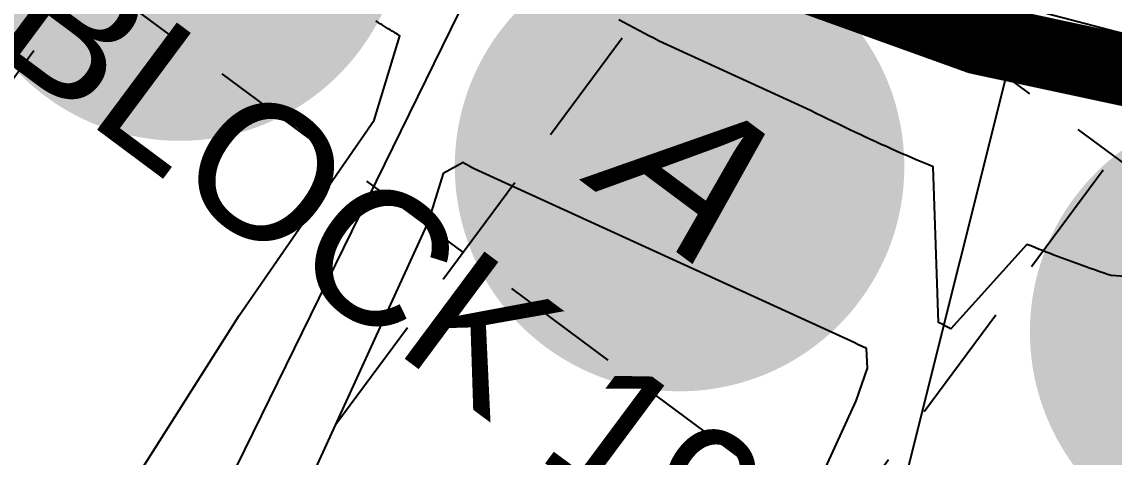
# Model space of a CAD drawing. Header units: feet. Extents: x 2260 to 6199, y 3666 to 7344.
# Drawn here: x 4416.6 to 4539.3, y 6151.8 to 6200.7 of the extents above; entities that cross this region are included whole.
import ezdxf
from ezdxf.enums import TextEntityAlignment as Align

# ---------------------------------------------------------------- set-up
doc = ezdxf.new("R2010")
doc.units = ezdxf.units.FT
doc.header["$LTSCALE"] = 40
doc.header["$MEASUREMENT"] = 0
doc.linetypes.add('HIDDEN', pattern=[0.375, 0.25, -0.125])
for name, color, linetype in [('ALTURA LOGO', 4, 'CONTINUOUS'), ('EOP-PROP', 4, 'CONTINUOUS'), ('EROSION BLANKETS', 84, 'CONTINUOUS'), ('FLOW-ARROWS', 253, 'CONTINUOUS'), ('GRID', 254, 'HIDDEN'), ('LOT-NOS', 4, 'CONTINUOUS'), ('lots-line', 4, 'CONTINUOUS'), ('PC', 43, 'CONTINUOUS'), ('STORM', 3, 'CONTINUOUS')]:
    doc.layers.add(name, color=color, linetype=linetype)
doc.styles.add('altura', font='ARIAL.TTF', dxfattribs={"oblique": 15})
doc.styles.get("Standard").update_dxf_attribs({"font": 'ARIAL.TTF'})

msp = doc.modelspace()

# ---------------------------------------------------------------- hatches: boundary and pattern name
at = {"layer": 'ALTURA LOGO'}
h = msp.add_hatch(color=42, dxfattribs=at)
edge = h.paths.add_edge_path()
edge.add_ellipse((4434.31, 6212.62), major_axis=(15.08, 20.26), ratio=1, start_angle=269.9984, end_angle=449.9984)
edge.add_ellipse((4434.31, 6212.62), major_axis=(15.08, 20.26), ratio=1, start_angle=89.9974, end_angle=269.9974)
h.paths.add_polyline_path([(4409.85, 6217.86), (4446.03, 6190.93), (4459.4, 6208.89), (4423.22, 6235.82)], flags=24)
h = msp.add_hatch(color=42, dxfattribs=at)
edge = h.paths.add_edge_path()
edge.add_ellipse((4490.48, 6184.49), major_axis=(15.08, 20.26), ratio=1, start_angle=269.9984, end_angle=449.9984)
edge.add_ellipse((4490.48, 6184.49), major_axis=(15.08, 20.26), ratio=1, start_angle=89.9974, end_angle=269.9974)
h.paths.add_polyline_path([(4466.02, 6189.74), (4502.2, 6162.8), (4515.57, 6180.76), (4479.39, 6207.7)], flags=24)
h = msp.add_hatch(color=42, dxfattribs=at)
edge = h.paths.add_edge_path()
edge.add_ellipse((4555.1, 6165.91), major_axis=(15.08, 20.26), ratio=1, start_angle=269.9984, end_angle=449.9984)
edge.add_ellipse((4555.1, 6165.91), major_axis=(15.08, 20.26), ratio=1, start_angle=89.9974, end_angle=269.9974)
h.paths.add_polyline_path([(4530.64, 6171.15), (4566.82, 6144.22), (4580.19, 6162.18), (4544.01, 6189.12)], flags=24)

# ---------------------------------------------------------------- linework, layer by layer
at = {"layer": 'EOP-PROP', "color": 7}
msp.add_arc((4616.04, 6508.32), 318.01, 233.3765, 264.3172, dxfattribs=at)
msp.add_arc((4616.04, 6508.32), 318.01, 233.3765, 264.3172, dxfattribs=at)
at = {"layer": 'EROSION BLANKETS', "const_width": 8}
msp.add_lwpolyline([(4602.61, 6185.54), (4594.7, 6185.77), (4581.32, 6188.16), (4548.13, 6193.66), (4524.08, 6198.81), (4500.36, 6207.34), (4479.13, 6216.28), (4450.8, 6231.64), (4430.94, 6244.43), (4165.96, 6441.59), (4022.75, 6547.63), (3801.04, 6712.75), (3796.89, 6714.47), (3794.32, 6715.02), (3793.53, 6715.06)], dxfattribs=at)
at = {"layer": 'FLOW-ARROWS', "color": 7}
for points in [[(4468.52, 6210.96, 0, 1.67, 0), (4466.33, 6206.46, 0, 0, 0), (4462.29, 6198.16, 0, 0, 0)], [(4468.52, 6210.96, 0, 1.67, 0), (4466.33, 6206.46, 0, 0, 0), (4462.29, 6198.16, 0, 0, 0)], [(4524.28, 6190.19, 0, 1.67, 0), (4523.36, 6185.27, 0, 0, 0), (4521.1, 6173.24, 0, 0, 0)], [(4524.28, 6190.19, 0, 1.67, 0), (4523.36, 6185.27, 0, 0, 0), (4521.1, 6173.24, 0, 0, 0)], [(4443.62, 6157.21, 0, 1.67, 0), (4445.68, 6161.77, 0, 0, 0), (4449.94, 6171.18, 0, 0, 0)], [(4443.62, 6157.21, 0, 1.67, 0), (4445.68, 6161.77, 0, 0, 0), (4449.94, 6171.18, 0, 0, 0)]]:
    msp.add_lwpolyline(points, format="xyseb", dxfattribs=at)
at = {"layer": 'GRID', "linetype": 'HIDDEN', "ltscale": 1.35}
for p, q in [((3363.96, 7056.9), (5966.39, 5127.73)), ((3332.84, 7014.93), (5935.28, 5085.76)), ((4610.88, 6457.77), (3521.7, 4988.47)), ((4652.86, 6426.65), (3563.67, 4957.35)), ((4694.83, 6395.54), (3605.65, 4926.24))]:
    msp.add_line(p, q, dxfattribs=at)
at = {"layer": 'lots-line', "color": 7}
for p, q in [((4474.23, 6219.22), (4420.79, 6110.28)), ((4474.23, 6219.22), (4420.79, 6110.28)), ((4528.14, 6198.54), (4497.92, 6077.85)), ((4528.14, 6198.54), (4497.92, 6077.85))]:
    msp.add_line(p, q, dxfattribs=at)
msp.add_arc((4616.04, 6508.32), 322.01, 233.3765, 265.9455, dxfattribs=at)
msp.add_arc((4616.04, 6508.32), 322.01, 233.3765, 265.9455, dxfattribs=at)
at = {"layer": 'PC', "color": 43, "flags": 128}
for points, elevation in [([(4423.36, 6139.92), (4441, 6167.75), (4456.17, 6189.68), (4459.06, 6199.17), (4458.84, 6199.3), (4458.62, 6199.43), (4458.54, 6199.47), (4458.4, 6199.56), (4458.17, 6199.69), (4457.95, 6199.83), (4457.73, 6199.96), (4457.5, 6200.1), (4457.28, 6200.24), (4457.05, 6200.38), (4456.83, 6200.52), (4456.6, 6200.67), (4456.37, 6200.81)], 551), ([(4423.36, 6139.92), (4441, 6167.75), (4456.17, 6189.68), (4459.06, 6199.17), (4458.84, 6199.3), (4458.62, 6199.43), (4458.54, 6199.47), (4458.4, 6199.56), (4458.17, 6199.69), (4457.95, 6199.83), (4457.73, 6199.96), (4457.5, 6200.1), (4457.28, 6200.24), (4457.05, 6200.38), (4456.83, 6200.52), (4456.6, 6200.67), (4456.37, 6200.81)], 551), ([(4567.97, 6170.16), (4538.97, 6172.25), (4538.58, 6172.37), (4538.2, 6172.5), (4537.81, 6172.63), (4537.42, 6172.76), (4537.02, 6172.9), (4536.62, 6173.04), (4536.23, 6173.18), (4535.82, 6173.32), (4535.42, 6173.46), (4535.02, 6173.61), (4534.61, 6173.76), (4534.2, 6173.91), (4533.78, 6174.06), (4533.37, 6174.22), (4532.95, 6174.38), (4532.53, 6174.54), (4532.11, 6174.71), (4531.68, 6174.87), (4531.25, 6175.04), (4530.82, 6175.21), (4530.39, 6175.39), (4529.95, 6175.56), (4529.51, 6175.74), (4520.96, 6166.26), (4520.81, 6166.33), (4520.67, 6166.41), (4520.51, 6166.49), (4520.36, 6166.56), (4520.21, 6166.64), (4520.16, 6166.67), (4520.05, 6166.72), (4519.9, 6166.81), (4519.74, 6166.89), (4519.58, 6166.98), (4518.96, 6184.45), (4518.39, 6184.69), (4517.81, 6184.93), (4517.24, 6185.17), (4516.66, 6185.42), (4516.08, 6185.67), (4515.5, 6185.92), (4514.91, 6186.18), (4514.32, 6186.44), (4513.73, 6186.71), (4513.14, 6186.97), (4512.54, 6187.24), (4511.94, 6187.52), (4511.37, 6187.78), (4510.77, 6188.06), (4510.16, 6188.35), (4509.55, 6188.64), (4508.94, 6188.93), (4508.32, 6189.22), (4507.71, 6189.52), (4507.08, 6189.83), (4506.46, 6190.13), (4505.83, 6190.44), (4505.2, 6190.76), (4488.68, 6198.32), (4488.13, 6198.6), (4487.58, 6198.88), (4487.02, 6199.17), (4486.47, 6199.46), (4485.91, 6199.75), (4485.35, 6200.05), (4484.79, 6200.35), (4484.22, 6200.66), (4483.65, 6200.97)], 550), ([(4567.97, 6170.16), (4538.97, 6172.25), (4538.58, 6172.37), (4538.2, 6172.5), (4537.81, 6172.63), (4537.42, 6172.76), (4537.02, 6172.9), (4536.62, 6173.04), (4536.23, 6173.18), (4535.82, 6173.32), (4535.42, 6173.46), (4535.02, 6173.61), (4534.61, 6173.76), (4534.2, 6173.91), (4533.78, 6174.06), (4533.37, 6174.22), (4532.95, 6174.38), (4532.53, 6174.54), (4532.11, 6174.71), (4531.68, 6174.87), (4531.25, 6175.04), (4530.82, 6175.21), (4530.39, 6175.39), (4529.95, 6175.56), (4529.51, 6175.74), (4520.96, 6166.26), (4520.81, 6166.33), (4520.67, 6166.41), (4520.51, 6166.49), (4520.36, 6166.56), (4520.21, 6166.64), (4520.16, 6166.67), (4520.05, 6166.72), (4519.9, 6166.81), (4519.74, 6166.89), (4519.58, 6166.98), (4518.96, 6184.45), (4518.39, 6184.69), (4517.81, 6184.93), (4517.24, 6185.17), (4516.66, 6185.42), (4516.08, 6185.67), (4515.5, 6185.92), (4514.91, 6186.18), (4514.32, 6186.44), (4513.73, 6186.71), (4513.14, 6186.97), (4512.54, 6187.24), (4511.94, 6187.52), (4511.37, 6187.78), (4510.77, 6188.06), (4510.16, 6188.35), (4509.55, 6188.64), (4508.94, 6188.93), (4508.32, 6189.22), (4507.71, 6189.52), (4507.08, 6189.83), (4506.46, 6190.13), (4505.83, 6190.44), (4505.2, 6190.76), (4488.68, 6198.32), (4488.13, 6198.6), (4487.58, 6198.88), (4487.02, 6199.17), (4486.47, 6199.46), (4485.91, 6199.75), (4485.35, 6200.05), (4484.79, 6200.35), (4484.22, 6200.66), (4483.65, 6200.97)], 550), ([(4486.96, 6107.11), (4510.31, 6158.15), (4511.58, 6161.84), (4511.5, 6164.05), (4511.44, 6164.07), (4511.39, 6164.1), (4511.34, 6164.12), (4511.29, 6164.14), (4511.23, 6164.16), (4511.18, 6164.19), (4511.13, 6164.21), (4511.08, 6164.23), (4511.02, 6164.26), (4510.97, 6164.28), (4510.91, 6164.31), (4510.86, 6164.33), (4510.81, 6164.36), (4510.75, 6164.38), (4510.7, 6164.41), (4510.64, 6164.43), (4510.59, 6164.46), (4510.53, 6164.49), (4510.47, 6164.51), (4510.42, 6164.54), (4510.36, 6164.57), (4510.3, 6164.6), (4510.25, 6164.63), (4467.41, 6184.22), (4467.36, 6184.25), (4467.31, 6184.27), (4467.26, 6184.3), (4467.21, 6184.33), (4467.16, 6184.35), (4467.11, 6184.38), (4467.06, 6184.41), (4467, 6184.44), (4466.95, 6184.46), (4466.9, 6184.49), (4466.85, 6184.52), (4466.8, 6184.55), (4466.74, 6184.58), (4466.69, 6184.61), (4466.64, 6184.64), (4466.58, 6184.67), (4466.53, 6184.7), (4466.48, 6184.73), (4466.42, 6184.76), (4466.37, 6184.8), (4466.31, 6184.83), (4466.26, 6184.86), (4466.2, 6184.9), (4466.15, 6184.93), (4463.93, 6183.69), (4462.24, 6178.27), (4439.55, 6128.67)], 551), ([(4486.96, 6107.11), (4510.31, 6158.15), (4511.58, 6161.84), (4511.5, 6164.05), (4511.44, 6164.07), (4511.39, 6164.1), (4511.34, 6164.12), (4511.29, 6164.14), (4511.23, 6164.16), (4511.18, 6164.19), (4511.13, 6164.21), (4511.08, 6164.23), (4511.02, 6164.26), (4510.97, 6164.28), (4510.91, 6164.31), (4510.86, 6164.33), (4510.81, 6164.36), (4510.75, 6164.38), (4510.7, 6164.41), (4510.64, 6164.43), (4510.59, 6164.46), (4510.53, 6164.49), (4510.47, 6164.51), (4510.42, 6164.54), (4510.36, 6164.57), (4510.3, 6164.6), (4510.25, 6164.63), (4467.41, 6184.22), (4467.36, 6184.25), (4467.31, 6184.27), (4467.26, 6184.3), (4467.21, 6184.33), (4467.16, 6184.35), (4467.11, 6184.38), (4467.06, 6184.41), (4467, 6184.44), (4466.95, 6184.46), (4466.9, 6184.49), (4466.85, 6184.52), (4466.8, 6184.55), (4466.74, 6184.58), (4466.69, 6184.61), (4466.64, 6184.64), (4466.58, 6184.67), (4466.53, 6184.7), (4466.48, 6184.73), (4466.42, 6184.76), (4466.37, 6184.8), (4466.31, 6184.83), (4466.26, 6184.86), (4466.2, 6184.9), (4466.15, 6184.93), (4463.93, 6183.69), (4462.24, 6178.27), (4439.55, 6128.67)], 551)]:
    msp.add_lwpolyline(points, dxfattribs=dict(at, elevation=elevation))
at = {"layer": 'STORM', "color": 7}
msp.add_lwpolyline([(4292.1, 6349.13, -0.100426), (4327.76, 6332.4), (4429.22, 6256.98, 0.118101), (4563.37, 6199.62, -0.340163), (4645.19, 6111.09, -0.340163)], format="xyb", dxfattribs=at)

# ---------------------------------------------------------------- texts
at = {"layer": 'ALTURA LOGO', "color": 164, "style": 'altura', "oblique": 15, "width": 1.035276}
msp.add_text('A', height=16.58, rotation=323.3354, dxfattribs=at).set_placement((4485.56, 6178.27), align=Align.CENTER)
at = {"layer": 'LOT-NOS', "color": 7}
msp.add_text('BLOCK 19', height=15, rotation=323.3354, dxfattribs=at).set_placement((4412.45, 6197.99))

doc.saveas('drawing.dxf')
